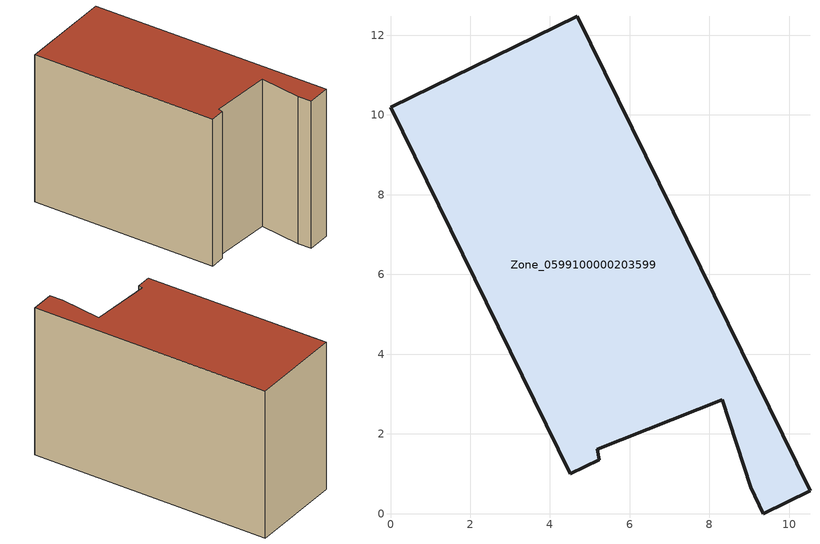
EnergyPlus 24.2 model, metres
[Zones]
Zone_0599100000203599
 floor ground (C_G): 9.03,0.66 8.32,2.85 5.18,1.62 5.24,1.35 4.51,1 0,10.19 4.68,12.47 10.52,0.57 9.35,0 z0
 wall outside (C_F): 8.32,2.85 9.03,0.66 9.35,0 10.52,0.57 4.68,12.47 0,10.19 4.51,1 5.24,1.35 5.18,1.62 8.32,2.85 z0:8.33
 roof outside (C_R): 9.03,0.66 9.35,0 10.52,0.57 4.68,12.47 0,10.19 4.51,1 5.24,1.35 5.18,1.62 8.32,2.85 z8.33
[BUILDING]
Pand.0599100000203599: North Axis=0; Terrain=City; Loads Convergence Tolerance Value=0.04; Temperature Convergence Tolerance Value=0.4; Solar Distribution=FullExterior; Maximum Number of Warmup Days=25; Minimum Number of Warmup Days=1
[Site:Location]
Rotterdam.The.Hague.AP_ZH_NLD Design_Conditions: Latitude=51.96; Longitude=4.45; Time Zone=1; Elevation=-4.5
[SITE:GROUNDTEMPERATURE:BUILDINGSURFACE]
18, 18, 18, 18, 18, 18, 18, 18, 18, 18, 18, 18
[MATERIAL] Thermal Absorptance=0.9; Solar Absorptance=0.7; Visible Absorptance=0.7
Name | Roughness | Thickness | Conductivity | Density | Specific Heat
G.TI.1946-1964 | MediumSmooth | 0.15 | 1 | 540 | 1210
F.TI.1946-1964 | Rough | 0.3 | 0.857143 | 1920 | 840
R.TI.1946-1964 | MediumRough | 0.2 | 0.277778 | 1500 | 1000
[CONSTRUCTION]
C_G: G.TI.1946-1964
C_F: F.TI.1946-1964
C_R: R.TI.1946-1964
[ZONE]
Zone_0599100000203599: Type=1; Multiplier=1; Ceiling Height=Autocalculate; Volume=Autocalculate; Floor Area=autocalculate; Part of Total Floor Area=Yes
[ZONEINFILTRATION:DESIGNFLOWRATE]
Infil_Zone_0599100000203599: Zone or ZoneList or Space or SpaceList=Zone_0599100000203599; Schedule=AlwaysOn; Design Flow Rate Calculation Method=Flow/Area; Flow Rate per Floor Area=0.003; Constant Term Coefficient=1; Temperature Term Coefficient=0; Velocity Term Coefficient=0; Velocity Squared Term Coefficient=0
[HVACTEMPLATE:ZONE:IDEALLOADSAIRSYSTEM]
Zone_0599100000203599: Maximum Heating Supply Air Temperature=50; Minimum Cooling Supply Air Temperature=13; Maximum Heating Supply Air Humidity Ratio=0.0156; Minimum Cooling Supply Air Humidity Ratio=0.0077; Heating Limit=NoLimit; Cooling Limit=NoLimit; Dehumidification Control Type=ConstantSensibleHeatRatio; Cooling Sensible Heat Ratio=0.7; Dehumidification Setpoint=60; Humidification Control Type=None; Humidification Setpoint=30; Outdoor Air Method=None; Outdoor Air Flow Rate per Person=0.00944; Outdoor Air Flow Rate per Zone Floor Area=0; Outdoor Air Flow Rate per Zone=0; Demand Controlled Ventilation Type=None; Outdoor Air Economizer Type=NoEconomizer; Heat Recovery Type=None; Sensible Heat Recovery Effectiveness=0.7; Latent Heat Recovery Effectiveness=0.65
[ZONECONTROL:THERMOSTAT]
ThermostatControl_Zone_0599100000203599: Zone or ZoneList=Zone_0599100000203599; Control Type Schedule=DualSetpointControlType; Control 1=Thermostat_Zone_0599100000203599; Temperature Difference Between Cutout And Setpoint=0
[THERMOSTATSETPOINT:DUALSETPOINT]
Thermostat_Zone_0599100000203599: Heating Setpoint Temperature Schedule=HeatingSetpoint_Zone_0599100000203599; Cooling Setpoint Temperature Schedule=CoolingSetpoint_Zone_0599100000203599
[SCHEDULE:COMPACT]
HeatingSetpoint_Zone_0599100000203599: Through: 12/31, For: AllDays, Until: 24:00, 21
CoolingSetpoint_Zone_0599100000203599: Through: 12/31, For: AllDays, Until: 24:00, 24
DualSetpointControlType: Through: 12/31, For: AllDays, Until: 24:00, 4
AlwaysOn: Through: 12/31, For: AllDays, Until: 24:00, 1
